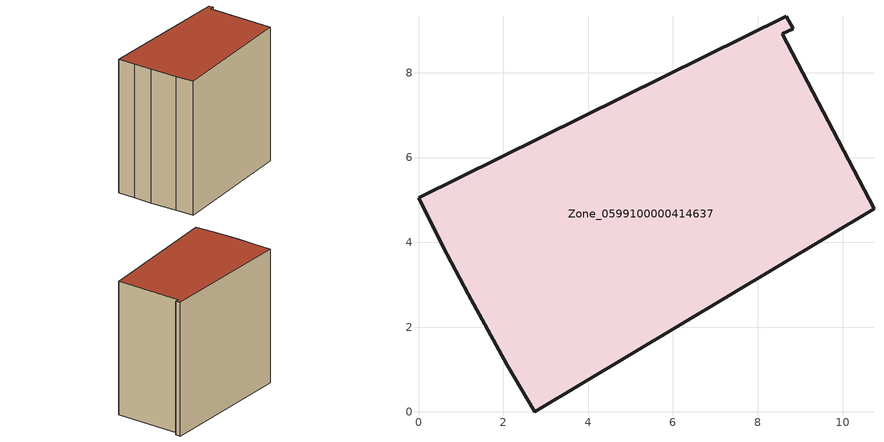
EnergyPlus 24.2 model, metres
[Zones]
Zone_0599100000414637
 floor ground (C_G): 8.68,9.34 8.84,9.04 8.58,8.92 10.74,4.79 2.74,0 2.1,1.1 1.17,2.78 0.57,3.91 0,5.05 z0
 wall outside (C_F): 0,5.05 0.57,3.91 1.17,2.78 2.1,1.1 2.74,0 10.74,4.79 8.58,8.92 8.84,9.04 8.68,9.34 0,5.05 z0:9.48
 roof outside (C_R): 8.84,9.04 8.68,9.34 0,5.05 0.57,3.91 1.17,2.78 2.1,1.1 2.74,0 10.74,4.79 8.58,8.92 z9.48
[BUILDING]
Pand.0599100000414637: North Axis=0; Terrain=City; Loads Convergence Tolerance Value=0.04; Temperature Convergence Tolerance Value=0.4; Solar Distribution=FullExterior; Maximum Number of Warmup Days=25; Minimum Number of Warmup Days=1
[Site:Location]
Rotterdam.The.Hague.AP_ZH_NLD Design_Conditions: Latitude=51.96; Longitude=4.45; Time Zone=1; Elevation=-4.5
[SITE:GROUNDTEMPERATURE:BUILDINGSURFACE]
18, 18, 18, 18, 18, 18, 18, 18, 18, 18, 18, 18
[MATERIAL] Thermal Absorptance=0.9; Solar Absorptance=0.7; Visible Absorptance=0.7
Name | Roughness | Thickness | Conductivity | Density | Specific Heat
G.TI.1992-2005 | MediumSmooth | 0.15 | 0.06 | 540 | 1210
F.TI.1992-2005 | Rough | 0.3 | 0.12 | 1920 | 840
R.TI.1992-2005 | MediumRough | 0.2 | 0.08 | 1500 | 1000
[CONSTRUCTION]
C_G: G.TI.1992-2005
C_F: F.TI.1992-2005
C_R: R.TI.1992-2005
[ZONE]
Zone_0599100000414637: Type=1; Multiplier=1; Ceiling Height=Autocalculate; Volume=Autocalculate; Floor Area=autocalculate; Part of Total Floor Area=Yes
[ZONEINFILTRATION:DESIGNFLOWRATE]
Infil_Zone_0599100000414637: Zone or ZoneList or Space or SpaceList=Zone_0599100000414637; Schedule=AlwaysOn; Design Flow Rate Calculation Method=Flow/Area; Flow Rate per Floor Area=0.0015; Constant Term Coefficient=1; Temperature Term Coefficient=0; Velocity Term Coefficient=0; Velocity Squared Term Coefficient=0
[HVACTEMPLATE:ZONE:IDEALLOADSAIRSYSTEM]
Zone_0599100000414637: Maximum Heating Supply Air Temperature=50; Minimum Cooling Supply Air Temperature=13; Maximum Heating Supply Air Humidity Ratio=0.0156; Minimum Cooling Supply Air Humidity Ratio=0.0077; Heating Limit=NoLimit; Cooling Limit=NoLimit; Dehumidification Control Type=ConstantSensibleHeatRatio; Cooling Sensible Heat Ratio=0.7; Dehumidification Setpoint=60; Humidification Control Type=None; Humidification Setpoint=30; Outdoor Air Method=None; Outdoor Air Flow Rate per Person=0.00944; Outdoor Air Flow Rate per Zone Floor Area=0; Outdoor Air Flow Rate per Zone=0; Demand Controlled Ventilation Type=None; Outdoor Air Economizer Type=NoEconomizer; Heat Recovery Type=None; Sensible Heat Recovery Effectiveness=0.7; Latent Heat Recovery Effectiveness=0.65
[ZONECONTROL:THERMOSTAT]
ThermostatControl_Zone_0599100000414637: Zone or ZoneList=Zone_0599100000414637; Control Type Schedule=DualSetpointControlType; Control 1=Thermostat_Zone_0599100000414637; Temperature Difference Between Cutout And Setpoint=0
[THERMOSTATSETPOINT:DUALSETPOINT]
Thermostat_Zone_0599100000414637: Heating Setpoint Temperature Schedule=HeatingSetpoint_Zone_0599100000414637; Cooling Setpoint Temperature Schedule=CoolingSetpoint_Zone_0599100000414637
[SCHEDULE:COMPACT]
HeatingSetpoint_Zone_0599100000414637: Through: 12/31, For: AllDays, Until: 24:00, 21
CoolingSetpoint_Zone_0599100000414637: Through: 12/31, For: AllDays, Until: 24:00, 24
DualSetpointControlType: Through: 12/31, For: AllDays, Until: 24:00, 4
AlwaysOn: Through: 12/31, For: AllDays, Until: 24:00, 1
